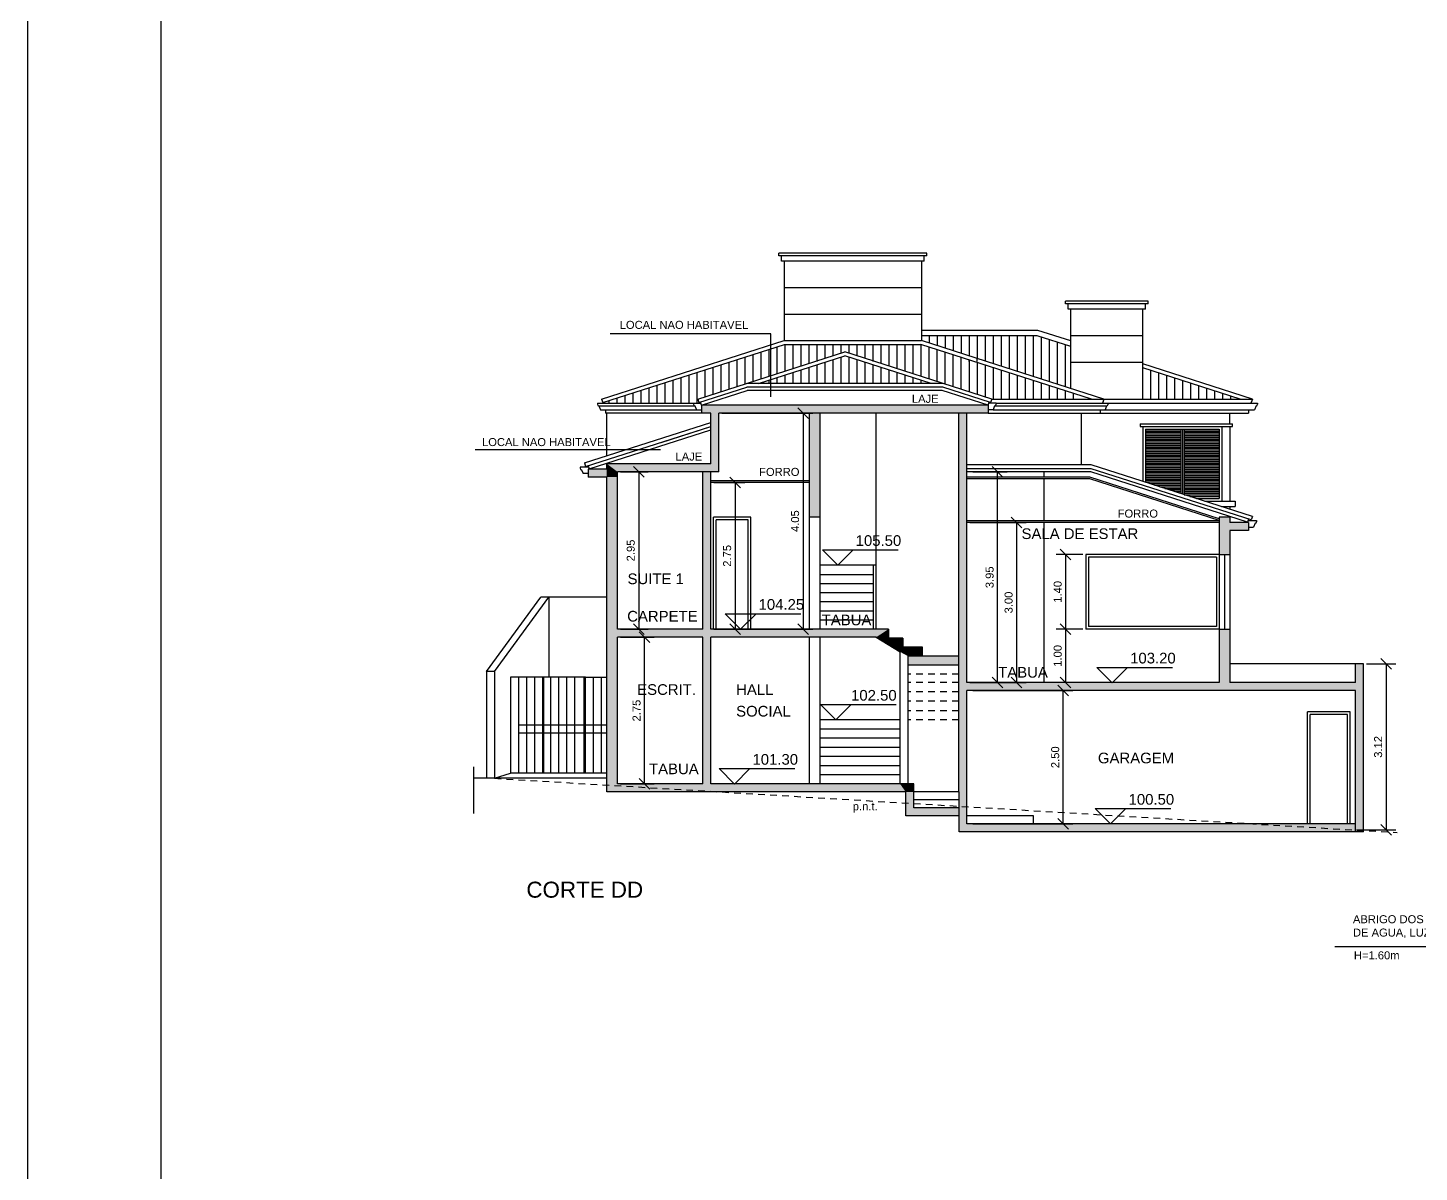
# Model space of a CAD drawing. Extents: x -23 to 90, y 6 to 84.
# Drawn here: x -23.3 to 2.78, y 41.53 to 62.98 of the extents above; entities that cross this region are included whole.
import ezdxf
from ezdxf.enums import TextEntityAlignment as Align

# ---------------------------------------------------------------- set-up
doc = ezdxf.new("R2010")
doc.units = 0
doc.header["$MEASUREMENT"] = 0
doc.linetypes.add('HIDDEN2', pattern=[0.1875, 0.125, -0.0625])
doc.layers.get('0').update_dxf_attribs({"linetype": 'CONTINUOUS'})
doc.layers.get('DEFPOINTS').update_dxf_attribs({"linetype": 'CONTINUOUS'})
for name, color, linetype in [('ALV', 6, 'CONTINUOUS'), ('COTA', 7, 'CONTINUOUS'), ('COTAPR', 2, 'CONTINUOUS'), ('PEITORIL', 2, 'CONTINUOUS'), ('PISO', 11, 'CONTINUOUS'), ('PROJ', 21, 'HIDDEN2'), ('SOLID', 253, 'CONTINUOUS'), ('TELHADO', 21, 'CONTINUOUS'), ('TEXTO', 7, 'CONTINUOUS'), ('TEXTO1', 5, 'CONTINUOUS'), ('VISTA1', 1, 'CONTINUOUS'), ('VISTA2', 2, 'CONTINUOUS'), ('VISTA3', 3, 'CONTINUOUS'), ('VISTA4', 4, 'CONTINUOUS'), ('VISTA5', 5, 'CONTINUOUS'), ('VISTA6', 6, 'CONTINUOUS')]:
    doc.layers.add(name, color=color, linetype=linetype)
doc.styles.add('ROMANS', font='romans', dxfattribs={"height": 0.2})
doc.styles.get("Standard").update_dxf_attribs({"font": 'swissl.ttf'})
doc.dimstyles.get("Standard").update_dxf_attribs({"dimtxt": 0.15, "dimasz": 0, "dimexe": 0.18, "dimexo": 0.06, "dimgap": 0.09, "dimtad": 1, "dimzin": 0, "dimdsep": 46, "dimtxsty": 'ROMANS', "dimtsz": 0.1, "dimcen": 0.09, "dimadec": 0, "dimazin": 0, "dimtfac": 1, "dimtix": 1, "dimtofl": 0, "dimtmove": 2, "dimatfit": 3, "dimfxl": 1, "dimtolj": 1, "dimtzin": 0, "dimarcsym": 0})

# ---------------------------------------------------------------- blocks, each defined once
blk = doc.blocks.new('*D108')
at = {"color": 0, "linetype": 'ByBlock'}
for p, q in [((-14.464, 15.211), (-12.591, 15.211)), ((-12.671, 15.111), (-12.871, 15.311)), ((-12.771, 12.711), (-12.771, 15.211)), ((-12.671, 12.611), (-12.871, 12.811)), ((-14.464, 12.711), (-12.591, 12.711))]:
    blk.add_line(p, q, dxfattribs=at)
at = {"layer": 'DEFPOINTS', "color": 0, "linetype": 'ByBlock'}
for p in [(-14.524, 15.211), (-12.771, 15.211), (-14.524, 12.711)]:
    blk.add_point(p, dxfattribs=at)
at = {"color": 0, "linetype": 'ByBlock'}
blk.add_text('2.50', height=0.15, rotation=90, dxfattribs=at).set_placement((-12.921, 13.961), align=Align.MIDDLE_CENTER)
blk = doc.blocks.new('*D109')
at = {"color": 0, "linetype": 'ByBlock'}
for p, q in [((-21.068, 16.211), (-20.44, 16.211)), ((-20.52, 16.111), (-20.72, 16.311)), ((-20.62, 13.461), (-20.62, 16.211)), ((-21.068, 13.461), (-20.44, 13.461)), ((-20.52, 13.361), (-20.72, 13.561))]:
    blk.add_line(p, q, dxfattribs=at)
at = {"layer": 'DEFPOINTS', "color": 0, "linetype": 'ByBlock'}
for p in [(-21.128, 16.211), (-20.62, 16.211), (-21.128, 13.461)]:
    blk.add_point(p, dxfattribs=at)
at = {"color": 0, "linetype": 'ByBlock'}
blk.add_text('2.75', height=0.15, rotation=90, dxfattribs=at).set_placement((-20.77, 14.836), align=Align.MIDDLE_CENTER)
blk = doc.blocks.new('*D110')
at = {"color": 0, "linetype": 'ByBlock'}
for p, q in [((-12.404, 17.761), (-12.905, 17.761)), ((-12.625, 17.661), (-12.825, 17.861)), ((-12.725, 17.761), (-12.725, 16.361)), ((-12.625, 16.261), (-12.825, 16.461)), ((-12.404, 16.361), (-12.905, 16.361))]:
    blk.add_line(p, q, dxfattribs=at)
at = {"layer": 'DEFPOINTS', "color": 0, "linetype": 'ByBlock'}
for p in [(-12.344, 17.761), (-12.725, 16.361), (-12.344, 16.361)]:
    blk.add_point(p, dxfattribs=at)
at = {"color": 0, "linetype": 'ByBlock'}
blk.add_text('1.40', height=0.15, rotation=90, dxfattribs=at).set_placement((-12.875, 17.061), align=Align.MIDDLE_CENTER)
blk = doc.blocks.new('*D111')
at = {"color": 0, "linetype": 'ByBlock'}
for p, q in [((-12.625, 16.261), (-12.825, 16.461)), ((-12.404, 16.361), (-12.905, 16.361)), ((-12.725, 16.361), (-12.725, 15.361)), ((-12.625, 15.261), (-12.825, 15.461)), ((-12.404, 15.361), (-12.905, 15.361))]:
    blk.add_line(p, q, dxfattribs=at)
at = {"layer": 'DEFPOINTS', "color": 0, "linetype": 'ByBlock'}
for p in [(-12.344, 16.361), (-12.725, 15.361), (-12.344, 15.361)]:
    blk.add_point(p, dxfattribs=at)
at = {"color": 0, "linetype": 'ByBlock'}
blk.add_text('1.00', height=0.15, rotation=90, dxfattribs=at).set_placement((-12.875, 15.861), align=Align.MIDDLE_CENTER)
blk = doc.blocks.new('*D112')
at = {"color": 0, "linetype": 'ByBlock'}
for p, q in [((-14.464, 19.308), (-13.821, 19.308)), ((-13.901, 19.208), (-14.101, 19.408)), ((-14.001, 15.361), (-14.001, 19.308)), ((-13.901, 15.261), (-14.101, 15.461)), ((-14.464, 15.361), (-13.821, 15.361))]:
    blk.add_line(p, q, dxfattribs=at)
at = {"layer": 'DEFPOINTS', "color": 0, "linetype": 'ByBlock'}
for p in [(-14.524, 19.308), (-14.001, 19.308), (-14.524, 15.361)]:
    blk.add_point(p, dxfattribs=at)
at = {"color": 0, "linetype": 'ByBlock'}
blk.add_text('3.95', height=0.15, rotation=90, dxfattribs=at).set_placement((-14.151, 17.334), align=Align.MIDDLE_CENTER)
blk = doc.blocks.new('*D152')
at = {"color": 0, "linetype": 'ByBlock'}
for p, q in [((-4.666, 53.609), (-4.866, 53.809)), ((-5.64, 53.709), (-4.586, 53.709)), ((-4.766, 53.709), (-4.766, 50.709)), ((-5.64, 50.709), (-4.586, 50.709)), ((-4.666, 50.609), (-4.866, 50.809))]:
    blk.add_line(p, q, dxfattribs=at)
at = {"layer": 'DEFPOINTS', "color": 0, "linetype": 'ByBlock'}
for p in [(-5.7, 53.709), (-5.7, 50.709), (-4.766, 50.709)]:
    blk.add_point(p, dxfattribs=at)
at = {"color": 0, "linetype": 'ByBlock'}
blk.add_text('3.00', height=0.15, rotation=90, dxfattribs=at).set_placement((-4.916, 52.209), align=Align.MIDDLE_CENTER)
blk = doc.blocks.new('*D153')
at = {"color": 0, "linetype": 'ByBlock'}
for p, q in [((-9.943, 54.36), (-10.143, 54.56)), ((-10.44, 54.46), (-9.863, 54.46)), ((-10.043, 54.46), (-10.043, 51.709)), ((-10.44, 51.709), (-9.863, 51.709)), ((-9.943, 51.609), (-10.143, 51.809))]:
    blk.add_line(p, q, dxfattribs=at)
at = {"layer": 'DEFPOINTS', "color": 0, "linetype": 'ByBlock'}
for p in [(-10.5, 54.46), (-10.5, 51.709), (-10.043, 51.709)]:
    blk.add_point(p, dxfattribs=at)
at = {"color": 0, "linetype": 'ByBlock'}
blk.add_text('2.75', height=0.15, rotation=90, dxfattribs=at).set_placement((-10.193, 53.084), align=Align.MIDDLE_CENTER)
blk = doc.blocks.new('*D154')
at = {"color": 0, "linetype": 'ByBlock'}
for p, q in [((-12.19, 54.66), (-11.67, 54.66)), ((-11.75, 54.56), (-11.95, 54.76)), ((-11.85, 54.66), (-11.85, 51.709)), ((-12.19, 51.709), (-11.67, 51.709)), ((-11.75, 51.609), (-11.95, 51.809))]:
    blk.add_line(p, q, dxfattribs=at)
at = {"layer": 'DEFPOINTS', "color": 0, "linetype": 'ByBlock'}
for p in [(-12.25, 54.66), (-12.25, 51.709), (-11.85, 51.709)]:
    blk.add_point(p, dxfattribs=at)
at = {"color": 0, "linetype": 'ByBlock'}
blk.add_text('2.95', height=0.15, rotation=90, dxfattribs=at).set_placement((-12, 53.184), align=Align.MIDDLE_CENTER)
blk = doc.blocks.new('*D155')
at = {"color": 0, "linetype": 'ByBlock'}
for p, q in [((2.262, 50.959), (2.062, 51.159)), ((1.795, 51.059), (2.342, 51.059)), ((2.162, 51.059), (2.162, 47.947)), ((2.262, 47.847), (2.062, 48.047)), ((1.608, 47.947), (2.342, 47.947))]:
    blk.add_line(p, q, dxfattribs=at)
at = {"layer": 'DEFPOINTS', "color": 0, "linetype": 'ByBlock'}
for p in [(1.735, 51.059), (1.548, 47.947), (2.162, 47.947)]:
    blk.add_point(p, dxfattribs=at)
at = {"color": 0, "linetype": 'ByBlock'}
blk.add_text('3.12', height=0.15, rotation=90, dxfattribs=at).set_placement((2.012, 49.503), align=Align.MIDDLE_CENTER)
blk = doc.blocks.new('*D156')
at = {"color": 0, "linetype": 'ByBlock'}
for p, q in [((-8.669, 55.659), (-8.869, 55.859)), ((-10.29, 55.759), (-8.589, 55.759)), ((-8.769, 55.759), (-8.769, 51.709)), ((-10.29, 51.709), (-8.589, 51.709)), ((-8.669, 51.609), (-8.869, 51.809))]:
    blk.add_line(p, q, dxfattribs=at)
at = {"layer": 'DEFPOINTS', "color": 0, "linetype": 'ByBlock'}
for p in [(-10.35, 55.759), (-10.35, 51.709), (-8.769, 51.709)]:
    blk.add_point(p, dxfattribs=at)
at = {"color": 0, "linetype": 'ByBlock'}
blk.add_text('4.05', height=0.15, rotation=90, dxfattribs=at).set_placement((-8.919, 53.734), align=Align.MIDDLE_CENTER)

msp = doc.modelspace()

# ---------------------------------------------------------------- linework, layer by layer
for p, q in [((-23.303, 5.558), (-23.303, 84.427)), ((-10.676, 55.909), (-9.817, 56.184)), ((-6.159, 56.184), (-9.817, 56.184)), ((-5.3, 55.909), (-6.159, 56.184)), ((-12.781, 54.716), (-10.5, 55.446)), ((-2.45, 55.559), (-0.715, 55.559)), ((-2.45, 55.559), (-2.45, 55.509)), ((-2.45, 55.509), (-2.4, 55.509)), ((-2.4, 55.509), (-0.715, 55.509)), ((-2.4, 55.509), (-2.4, 54.48)), ((-2.35, 55.459), (-0.965, 55.459)), ((-2.35, 55.459), (-2.35, 54.464)), ((-0.965, 55.459), (-0.965, 54.159)), ((-0.915, 55.509), (-0.915, 54.109)), ((-0.765, 55.509), (-0.765, 54.109)), ((-0.715, 55.509), (-0.715, 55.559)), ((-12.8, 54.773), (-12.781, 54.716)), ((-3.375, 54.656), (-5.7, 54.656)), ((-0.434, 53.715), (-3.375, 54.656)), ((-1.395, 54.159), (-0.965, 54.159)), ((-1.239, 54.109), (-0.665, 54.109)), ((-0.926, 54.009), (-0.665, 54.009)), ((-0.665, 54.109), (-0.665, 54.009)), ((-0.415, 53.772), (-0.434, 53.715)), ((-0.415, 53.744), (-0.265, 53.744)), ((-12.45, 48.914), (-14.95, 48.914)), ((-12.45, 49.009), (-14.251, 49.009))]:
    msp.add_line(p, q)
at = {"color": 6}
msp.add_line((-20.803, 6.558), (-20.803, 83.427), dxfattribs=at)
at = {"layer": 'ALV'}
for p, q in [((-10.676, 55.909), (-10.676, 55.759)), ((-5.3, 55.909), (-10.676, 55.909)), ((-5.3, 55.909), (-5.3, 55.759)), ((-10.5, 55.759), (-10.676, 55.759)), ((-10.5, 54.81), (-10.5, 55.759)), ((-5.3, 55.759), (-10.35, 55.759)), ((-10.35, 54.66), (-10.35, 55.759)), ((-8.65, 53.809), (-8.65, 55.759)), ((-8.45, 53.809), (-8.45, 55.759)), ((-10.5, 54.81), (-12.45, 54.81)), ((-12.45, 54.71), (-12.45, 54.81)), ((-12.8, 54.71), (-12.8, 54.56)), ((-12.45, 54.71), (-12.8, 54.71)), ((-12.45, 54.56), (-12.8, 54.56)), ((-12.45, 51.759), (-12.45, 54.56)), ((-12.25, 51.709), (-12.25, 54.66)), ((-10.35, 54.66), (-12.25, 54.66)), ((-10.65, 51.709), (-10.65, 54.66)), ((-10.5, 51.709), (-10.5, 54.66)), ((-0.965, 53.809), (-0.965, 53.109)), ((-0.765, 53.809), (-0.965, 53.809)), ((-0.765, 53.809), (-0.765, 53.709)), ((-0.415, 53.709), (-0.765, 53.709)), ((-0.415, 53.559), (-0.765, 53.559)), ((-0.765, 53.559), (-0.765, 53.109)), ((-0.415, 53.709), (-0.415, 53.559)), ((-0.965, 53.109), (-0.765, 53.109)), ((-12.45, 48.659), (-12.45, 51.759)), ((-12.25, 51.709), (-12.25, 51.759)), ((-10.65, 51.709), (-12.25, 51.709)), ((-8.45, 51.709), (-10.5, 51.709)), ((-7.17, 51.709), (-8.45, 51.709)), ((-7.17, 51.709), (-7.17, 51.539)), ((-0.965, 51.709), (-0.765, 51.709)), ((-0.965, 51.709), (-0.965, 50.709)), ((-0.765, 51.709), (-0.765, 50.709)), ((-12.25, 48.809), (-12.25, 51.559)), ((-10.65, 51.559), (-12.25, 51.559)), ((-10.65, 48.809), (-10.65, 51.559)), ((-10.5, 48.809), (-10.5, 51.559)), ((-8.45, 51.559), (-10.5, 51.559)), ((-7.397, 51.559), (-8.45, 51.559)), ((-7.397, 51.559), (-6.949, 51.283)), ((-7.17, 51.539), (-7.219, 51.449)), ((-6.9, 51.539), (-7.17, 51.539)), ((-6.9, 51.539), (-6.9, 51.373)), ((-6.9, 51.373), (-6.949, 51.283)), ((1.735, 51.059), (1.585, 51.059)), ((1.585, 50.709), (1.585, 51.059)), ((1.735, 47.909), (1.735, 51.059)), ((-5.85, 48.659), (-5.85, 50.709)), ((-0.965, 50.709), (-5.7, 50.709)), ((-5.3, 50.709), (-5.595, 50.709)), ((1.585, 50.709), (-0.765, 50.709)), ((-0.365, 50.709), (-0.765, 50.709)), ((1.585, 50.559), (-5.7, 50.559)), ((-5.7, 48.059), (-5.7, 50.559)), ((1.585, 48.059), (1.585, 50.559)), ((1.585, 47.909), (1.585, 50.559)), ((-10.65, 48.809), (-12.25, 48.809)), ((-8.45, 48.809), (-10.5, 48.809)), ((-6.695, 48.809), (-8.45, 48.809)), ((-6.845, 48.659), (-12.45, 48.659)), ((-5.845, 48.209), (-5.845, 48.659)), ((-5.845, 47.909), (-5.845, 48.359)), ((1.585, 48.059), (-5.7, 48.059)), ((1.735, 47.909), (-5.845, 47.909))]:
    msp.add_line(p, q, dxfattribs=at)
at = {"layer": 'COTA'}
for p, q in [((-9.371, 57.247), (-12.388, 57.247)), ((-9.371, 56.067), (-9.371, 57.247)), ((-11.443, 55.068), (-14.915, 55.068))]:
    msp.add_line(p, q, dxfattribs=at)
at = {"layer": 'COTAPR'}
for p, q in [((-1.687, 55.459), (-1.687, 54.252)), ((-1.657, 55.459), (-1.657, 54.243)), ((-1.627, 55.459), (-1.627, 54.233)), ((-8.407, 53.197), (-6.989, 53.197)), ((-8.119, 52.909), (-8.407, 53.197)), ((-8.119, 52.909), (-7.831, 53.197)), ((-10.227, 52), (-8.809, 52)), ((-9.939, 51.712), (-10.227, 52)), ((-9.939, 51.712), (-9.651, 52)), ((-3.262, 50.993), (-1.844, 50.993)), ((-2.974, 50.706), (-3.262, 50.993)), ((-2.974, 50.706), (-2.686, 50.993)), ((-8.442, 50.297), (-7.024, 50.297)), ((-8.154, 50.009), (-8.442, 50.297)), ((-8.154, 50.009), (-7.866, 50.297)), ((-14.95, 49.132), (-14.95, 48.257)), ((-10.341, 49.095), (-8.923, 49.095)), ((-10.053, 48.807), (-10.341, 49.095)), ((-10.053, 48.807), (-9.765, 49.095)), ((-14.551, 48.914), (-14.251, 49.009)), ((-14.551, 48.914), (-14.251, 49.009)), ((-3.291, 48.347), (-1.873, 48.347)), ((-3.003, 48.059), (-3.291, 48.347)), ((-3.003, 48.059), (-2.715, 48.347))]:
    msp.add_line(p, q, dxfattribs=at)
at = {"layer": 'PEITORIL'}
for p, q in [((-9.126, 57.117), (-6.55, 57.117)), ((-9.115, 57.047), (-6.56, 57.047)), ((-3.55, 54.789), (-3.55, 55.759))]:
    msp.add_line(p, q, dxfattribs=at)
at = {"layer": 'PISO'}
for p, q in [((-6.55, 58.109), (-9.126, 58.109)), ((-6.55, 57.609), (-9.126, 57.609)), ((-4.365, 57.309), (-6.55, 57.309)), ((-4.381, 57.209), (-6.55, 57.209)), ((-3.75, 57.007), (-4.381, 57.209)), ((-3.75, 57.112), (-4.365, 57.309))]:
    msp.add_line(p, q, dxfattribs=at)
at = {"layer": 'PROJ'}
for p, q in [((-5.85, 50.867), (-6.8, 50.867)), ((-5.85, 50.709), (-6.8, 50.709)), ((-5.85, 50.533), (-6.8, 50.533)), ((-5.85, 50.357), (-6.8, 50.357)), ((-5.85, 50.179), (-6.8, 50.179)), ((-5.85, 50.009), (-6.8, 50.009)), ((-14.551, 48.914), (2.372, 47.898))]:
    msp.add_line(p, q, dxfattribs=at)
at = {"layer": 'SOLID'}
for points in [[(-5.3, 55.909), (-10.676, 55.909), (-5.3, 55.759), (-10.676, 55.759)], [(-10.35, 55.759), (-10.35, 54.66), (-10.5, 55.759), (-10.5, 54.81)], [(-8.45, 55.759), (-8.45, 53.809), (-8.65, 55.759), (-8.65, 53.809)], [(-5.7, 55.759), (-5.7, 48.059), (-5.85, 55.759), (-5.845, 47.909)], [(-12.45, 54.81), (-12.45, 54.56), (-12.25, 54.66), (-12.25, 54.56)], [(-10.5, 54.81), (-12.45, 54.81), (-10.35, 54.66), (-12.25, 54.66)], [(-12.45, 54.71), (-12.8, 54.71), (-12.45, 54.56), (-12.8, 54.56)], [(-12.45, 54.56), (-12.45, 48.659), (-12.25, 54.56), (-12.25, 48.809)], [(-10.5, 54.66), (-10.5, 51.709), (-10.65, 54.66), (-10.65, 51.709)], [(-0.965, 53.109), (-0.965, 53.809), (-0.765, 53.109), (-0.765, 53.809)], [(-0.765, 53.709), (-0.415, 53.709), (-0.765, 53.559), (-0.415, 53.559)], [(-7.17, 51.709), (-12.25, 51.709), (-7.397, 51.559), (-12.25, 51.559)], [(-7.17, 51.709), (-7.17, 51.539), (-7.397, 51.559), (-7.219, 51.449)], [(-0.965, 51.709), (-0.765, 51.709), (-0.965, 50.709), (-0.765, 50.709)], [(-10.65, 51.559), (-10.65, 48.809), (-10.5, 51.559), (-10.5, 48.809)], [(-7.17, 51.539), (-6.9, 51.373), (-7.219, 51.449), (-6.949, 51.283)], [(-6.9, 51.539), (-6.9, 51.373), (-7.17, 51.539)], [(-6.8, 51.373), (-6.8, 51.203), (-6.9, 51.373), (-6.949, 51.283)], [(-6.53, 51.373), (-6.53, 51.203), (-6.8, 51.373), (-6.8, 51.203)], [(-5.85, 51.203), (-5.85, 51.037), (-6.8, 51.203), (-6.8, 51.037)], [(1.585, 51.059), (1.735, 51.059), (1.585, 48.059), (1.735, 47.909)], [(1.585, 50.709), (-5.7, 50.709), (1.585, 50.559), (-5.7, 50.559)], [(-6.95, 48.809), (-12.25, 48.809), (-6.845, 48.659), (-12.45, 48.659)], [(-6.95, 48.809), (-6.695, 48.809), (-6.845, 48.659), (-6.695, 48.659)], [(-6.845, 48.659), (-6.845, 48.209), (-6.695, 48.659), (-6.695, 48.359)], [(-5.845, 48.209), (-6.845, 48.209), (-5.845, 48.359), (-6.695, 48.359)], [(1.585, 48.059), (-5.7, 48.059), (1.735, 47.909), (-5.845, 47.909)]]:
    msp.add_solid(points, dxfattribs=at)
at = {"layer": 'TELHADO'}
for p, q in [((-6.4, 57.069), (-6.4, 57.209)), ((-6.25, 57.021), (-6.25, 57.209)), ((-6.1, 56.973), (-6.1, 57.209)), ((-5.95, 56.925), (-5.95, 57.209)), ((-5.8, 56.877), (-5.8, 57.209)), ((-5.65, 56.829), (-5.65, 57.209)), ((-5.5, 56.781), (-5.5, 57.209)), ((-5.35, 56.733), (-5.35, 57.209)), ((-5.2, 56.685), (-5.2, 57.209)), ((-5.05, 56.637), (-5.05, 57.209)), ((-4.9, 56.589), (-4.9, 57.209)), ((-4.75, 56.541), (-4.75, 57.209)), ((-4.6, 56.493), (-4.6, 57.209)), ((-4.45, 56.445), (-4.45, 57.209)), ((-4.3, 56.397), (-4.3, 57.183)), ((-4.15, 56.349), (-4.15, 57.135)), ((-9.554, 56.404), (-9.554, 56.907)), ((-9.404, 56.452), (-9.404, 56.955)), ((-9.254, 56.5), (-9.254, 57.003)), ((-9.104, 56.548), (-9.104, 57.047)), ((-8.954, 56.596), (-8.954, 57.047)), ((-8.804, 56.644), (-8.804, 57.047)), ((-8.654, 56.692), (-8.654, 57.047)), ((-8.504, 56.727), (-8.504, 57.047)), ((-8.354, 56.788), (-8.354, 57.047)), ((-8.204, 56.836), (-8.204, 57.047)), ((-8.054, 56.884), (-8.054, 57.047)), ((-7.904, 56.879), (-7.904, 57.047)), ((-7.754, 56.831), (-7.754, 57.047)), ((-7.604, 56.783), (-7.604, 57.047)), ((-7.454, 56.727), (-7.454, 57.047)), ((-7.304, 56.687), (-7.304, 57.047)), ((-7.154, 56.639), (-7.154, 57.047)), ((-7.004, 56.591), (-7.004, 57.047)), ((-6.854, 56.543), (-6.854, 57.047)), ((-6.704, 56.495), (-6.704, 57.047)), ((-6.554, 56.447), (-6.554, 57.047)), ((-6.404, 56.399), (-6.404, 56.997)), ((-6.254, 56.351), (-6.254, 56.949)), ((-6.104, 56.303), (-6.104, 56.901)), ((-4, 56.301), (-4, 57.087)), ((-3.85, 56.253), (-3.85, 57.039)), ((-10.454, 56.116), (-10.454, 56.619)), ((-10.304, 56.164), (-10.304, 56.667)), ((-10.154, 56.212), (-10.154, 56.715)), ((-10.004, 56.26), (-10.004, 56.763)), ((-9.854, 56.308), (-9.854, 56.811)), ((-9.704, 56.356), (-9.704, 56.859)), ((-8.654, 56.314), (-8.654, 56.619)), ((-8.504, 56.314), (-8.504, 56.667)), ((-8.354, 56.314), (-8.354, 56.715)), ((-8.204, 56.314), (-8.204, 56.763)), ((-8.054, 56.314), (-8.054, 56.81)), ((-7.904, 56.314), (-7.904, 56.81)), ((-7.754, 56.314), (-7.754, 56.757)), ((-7.604, 56.314), (-7.604, 56.709)), ((-7.454, 56.314), (-7.454, 56.661)), ((-7.304, 56.314), (-7.304, 56.613)), ((-5.954, 56.255), (-5.954, 56.853)), ((-5.804, 56.207), (-5.804, 56.805)), ((-5.654, 56.727), (-5.654, 56.757)), ((-5.65, 56.157), (-5.65, 56.756)), ((-5.504, 56.727), (-5.504, 56.783)), ((-5.5, 56.109), (-5.5, 56.708)), ((-5.35, 56.061), (-5.35, 56.66)), ((-5.2, 56.023), (-5.2, 56.612)), ((-11.204, 55.944), (-11.204, 56.379)), ((-11.054, 55.944), (-11.054, 56.427)), ((-10.904, 55.944), (-10.904, 56.475)), ((-10.754, 55.944), (-10.754, 56.523)), ((-10.604, 56.068), (-10.604, 56.571)), ((-9.404, 56.314), (-9.404, 56.379)), ((-9.254, 56.314), (-9.254, 56.427)), ((-9.104, 56.314), (-9.104, 56.475)), ((-8.954, 56.314), (-8.954, 56.523)), ((-8.804, 56.314), (-8.804, 56.571)), ((-7.154, 56.314), (-7.154, 56.565)), ((-7.004, 56.314), (-7.004, 56.517)), ((-6.854, 56.314), (-6.854, 56.469)), ((-6.704, 56.314), (-6.704, 56.421)), ((-6.554, 56.314), (-6.554, 56.373)), ((-5.05, 56.023), (-5.05, 56.564)), ((-4.9, 56.023), (-4.9, 56.516)), ((-4.75, 56.023), (-4.75, 56.468)), ((-4.6, 56.023), (-4.6, 56.42)), ((-4.45, 56.023), (-4.45, 56.372)), ((-2.25, 56.023), (-2.25, 56.559)), ((-2.1, 56.023), (-2.1, 56.511)), ((-1.95, 56.023), (-1.95, 56.463)), ((-1.8, 56.023), (-1.8, 56.415)), ((-1.65, 56.023), (-1.65, 56.367)), ((-12.104, 55.944), (-12.104, 56.091)), ((-11.954, 55.944), (-11.954, 56.139)), ((-11.804, 55.944), (-11.804, 56.187)), ((-11.654, 55.944), (-11.654, 56.235)), ((-11.504, 55.944), (-11.504, 56.283)), ((-11.354, 55.944), (-11.354, 56.331)), ((-9.554, 56.314), (-9.554, 56.331)), ((-4.3, 56.023), (-4.3, 56.324)), ((-4.15, 56.023), (-4.15, 56.276)), ((-4, 56.023), (-4, 56.228)), ((-3.85, 56.023), (-3.85, 56.18)), ((-3.7, 56.023), (-3.7, 56.132)), ((-1.5, 56.023), (-1.5, 56.319)), ((-1.35, 56.023), (-1.35, 56.271)), ((-1.2, 56.023), (-1.2, 56.223)), ((-1.05, 56.023), (-1.05, 56.175)), ((-0.9, 56.023), (-0.9, 56.127)), ((-12.404, 55.944), (-12.404, 55.995)), ((-12.254, 55.944), (-12.254, 56.043)), ((-0.75, 56.023), (-0.75, 56.079))]:
    msp.add_line(p, q, dxfattribs=at)
at = {"layer": 'TEXTO'}
msp.add_line((5.157, 45.757), (1.199, 45.757), dxfattribs=at)
at = {"layer": 'VISTA1'}
for p, q in [((-2.4, 57.209), (-3.75, 57.209)), ((-2.4, 56.709), (-3.75, 56.709)), ((-0.346, 56.023), (-2.4, 56.68)), ((-0.576, 56.023), (-2.4, 56.607)), ((-2.35, 55.429), (-1.687, 55.429)), ((-2.35, 55.399), (-1.687, 55.399)), ((-2.35, 55.369), (-1.687, 55.369)), ((-2.35, 55.339), (-1.687, 55.339)), ((-2.35, 55.309), (-1.687, 55.309)), ((-1.627, 55.429), (-0.965, 55.429)), ((-1.627, 55.399), (-0.965, 55.399)), ((-1.627, 55.369), (-0.965, 55.369)), ((-1.627, 55.339), (-0.965, 55.339)), ((-1.627, 55.309), (-0.965, 55.309)), ((-2.35, 55.279), (-1.687, 55.279)), ((-2.35, 55.249), (-1.687, 55.249)), ((-2.35, 55.219), (-1.687, 55.219)), ((-2.35, 55.189), (-1.687, 55.189)), ((-2.35, 55.159), (-1.687, 55.159)), ((-2.35, 55.129), (-1.687, 55.129)), ((-2.35, 55.099), (-1.687, 55.099)), ((-2.35, 55.069), (-1.687, 55.069)), ((-1.627, 55.279), (-0.965, 55.279)), ((-1.627, 55.249), (-0.965, 55.249)), ((-1.627, 55.219), (-0.965, 55.219)), ((-1.627, 55.189), (-0.965, 55.189)), ((-1.627, 55.159), (-0.965, 55.159)), ((-1.627, 55.129), (-0.965, 55.129)), ((-1.627, 55.099), (-0.965, 55.099)), ((-1.627, 55.069), (-0.965, 55.069)), ((-2.35, 55.039), (-1.687, 55.039)), ((-2.35, 55.009), (-1.687, 55.009)), ((-2.35, 54.979), (-1.687, 54.979)), ((-2.35, 54.949), (-1.687, 54.949)), ((-2.35, 54.919), (-1.687, 54.919)), ((-2.35, 54.889), (-1.687, 54.889)), ((-2.35, 54.859), (-1.687, 54.859)), ((-2.35, 54.829), (-1.687, 54.829)), ((-2.35, 54.799), (-1.687, 54.799)), ((-1.627, 55.039), (-0.965, 55.039)), ((-1.627, 55.009), (-0.965, 55.009)), ((-1.627, 54.979), (-0.965, 54.979)), ((-1.627, 54.949), (-0.965, 54.949)), ((-1.627, 54.919), (-0.965, 54.919)), ((-1.627, 54.889), (-0.965, 54.889)), ((-1.627, 54.859), (-0.965, 54.859)), ((-1.627, 54.829), (-0.965, 54.829)), ((-1.627, 54.799), (-0.965, 54.799)), ((-2.35, 54.769), (-1.687, 54.769)), ((-2.35, 54.739), (-1.687, 54.739)), ((-2.35, 54.709), (-1.687, 54.709)), ((-2.35, 54.679), (-1.687, 54.679)), ((-2.35, 54.649), (-1.687, 54.649)), ((-2.35, 54.619), (-1.687, 54.619)), ((-2.35, 54.589), (-1.687, 54.589)), ((-2.35, 54.559), (-1.687, 54.559)), ((-2.35, 54.529), (-1.687, 54.529)), ((-1.627, 54.769), (-0.965, 54.769)), ((-1.627, 54.739), (-0.965, 54.739)), ((-1.627, 54.709), (-0.965, 54.709)), ((-1.627, 54.679), (-0.965, 54.679)), ((-1.627, 54.649), (-0.965, 54.649)), ((-1.627, 54.619), (-0.965, 54.619)), ((-1.627, 54.589), (-0.965, 54.589)), ((-1.627, 54.559), (-0.965, 54.559)), ((-1.627, 54.529), (-0.965, 54.529)), ((-2.35, 54.499), (-1.687, 54.499)), ((-2.35, 54.469), (-1.687, 54.469)), ((-2.27, 54.439), (-1.687, 54.439)), ((-2.176, 54.409), (-1.687, 54.409)), ((-2.082, 54.379), (-1.687, 54.379)), ((-1.989, 54.349), (-1.687, 54.349)), ((-1.895, 54.319), (-1.687, 54.319)), ((-1.801, 54.289), (-1.687, 54.289)), ((-1.627, 54.499), (-0.965, 54.499)), ((-1.627, 54.469), (-0.965, 54.469)), ((-1.627, 54.439), (-0.965, 54.439)), ((-1.627, 54.409), (-0.965, 54.409)), ((-1.627, 54.379), (-0.965, 54.379)), ((-1.627, 54.349), (-0.965, 54.349)), ((-1.627, 54.319), (-0.965, 54.319)), ((-1.627, 54.289), (-0.965, 54.289)), ((-1.627, 54.259), (-0.965, 54.259)), ((-1.627, 54.229), (-0.965, 54.229)), ((-1.52, 54.199), (-0.965, 54.199)), ((-14.701, 50.914), (-13.686, 52.309)), ((-14.551, 50.914), (-13.536, 52.309)), ((-12.45, 52.309), (-13.686, 52.309)), ((-13.536, 52.309), (-13.536, 50.809)), ((-13.95, 49.009), (-13.95, 50.809)), ((-13.8, 49.009), (-13.8, 50.809)), ((-13.5, 49.009), (-13.5, 50.809)), ((-13.35, 49.009), (-13.35, 50.809)), ((-13.2, 49.009), (-13.2, 50.809)), ((-13.05, 49.009), (-13.05, 50.809)), ((-12.7, 49.009), (-12.7, 50.809)), ((-12.55, 49.009), (-12.55, 50.809)), ((-12.45, 49.909), (-14.101, 49.909)), ((-12.45, 49.759), (-14.101, 49.759))]:
    msp.add_line(p, q, dxfattribs=at)
at = {"layer": 'VISTA2'}
for p, q in [((-6.45, 58.759), (-9.226, 58.759)), ((-9.226, 58.709), (-9.226, 58.759)), ((-6.45, 58.709), (-9.226, 58.709)), ((-9.176, 58.609), (-9.176, 58.709)), ((-6.5, 58.609), (-6.5, 58.709)), ((-6.45, 58.709), (-6.45, 58.759)), ((-6.5, 58.609), (-9.176, 58.609)), ((-9.126, 58.609), (-9.126, 57.117)), ((-6.55, 58.609), (-6.55, 57.117)), ((-2.3, 57.859), (-3.85, 57.859)), ((-3.85, 57.809), (-3.85, 57.859)), ((-2.3, 57.809), (-3.85, 57.809)), ((-3.8, 57.709), (-3.8, 57.809)), ((-2.35, 57.709), (-3.8, 57.709)), ((-3.75, 56.221), (-3.75, 57.709)), ((-2.4, 56.023), (-2.4, 57.709)), ((-2.35, 57.709), (-2.35, 57.809)), ((-2.3, 57.809), (-2.3, 57.859)), ((-12.545, 56.023), (-9.126, 57.117)), ((-12.524, 55.956), (-9.115, 57.047)), ((-3.36, 56.023), (-6.56, 57.047)), ((-5.331, 56.727), (-6.55, 57.117)), ((-3.131, 56.023), (-5.331, 56.727)), ((-12.626, 55.944), (-10.826, 55.944)), ((-12.626, 55.944), (-12.626, 55.924)), ((-12.596, 55.894), (-10.796, 55.894)), ((-12.596, 55.894), (-12.567, 55.823)), ((-12.567, 55.823), (-10.767, 55.823)), ((-12.545, 56.023), (-12.524, 55.956)), ((-12.476, 55.823), (-12.476, 55.759)), ((-3.131, 56.023), (-0.346, 56.023)), ((-3.108, 55.823), (-0.415, 55.823)), ((-3.05, 55.944), (-0.397, 55.944)), ((-0.415, 55.823), (-0.415, 55.759)), ((-0.415, 55.823), (-0.305, 55.823)), ((-0.397, 55.944), (-0.247, 55.944)), ((-0.397, 55.823), (-0.305, 55.823)), ((-0.346, 56.023), (-0.372, 55.944)), ((-0.346, 56.023), (-0.368, 55.956)), ((-0.277, 55.894), (-0.305, 55.823)), ((-0.247, 55.944), (-0.247, 55.924)), ((-10.676, 55.759), (-12.476, 55.759)), ((-12.45, 54.959), (-12.45, 55.759)), ((-7.4, 51.709), (-7.4, 55.759)), ((-3.2, 55.759), (-0.415, 55.759)), ((-0.765, 55.559), (-0.765, 55.759)), ((-3.39, 54.556), (-5.7, 54.556)), ((-3.395, 54.526), (-5.7, 54.526)), ((-4.25, 54.556), (-4.25, 54.656)), ((-4.25, 53.739), (-4.25, 54.526)), ((-0.965, 53.748), (-3.395, 54.526)), ((-0.965, 53.78), (-3.39, 54.556)), ((-8.65, 54.49), (-10.5, 54.49)), ((-8.65, 54.46), (-10.5, 54.46)), ((-9.75, 53.809), (-10.45, 53.809)), ((-10.45, 51.709), (-10.45, 53.809)), ((-10.4, 51.709), (-10.4, 53.759)), ((-9.8, 53.759), (-10.4, 53.759)), ((-9.8, 51.709), (-9.8, 53.759)), ((-9.75, 51.709), (-9.75, 53.809)), ((-8.65, 51.709), (-8.65, 53.809)), ((-8.45, 53.809), (-8.65, 53.809)), ((-8.45, 51.709), (-8.45, 53.809)), ((-0.965, 53.739), (-5.7, 53.739)), ((-0.965, 53.709), (-5.7, 53.709)), ((-4.25, 50.709), (-4.25, 53.709)), ((-3.465, 53.109), (-3.465, 51.709)), ((-0.965, 53.109), (-3.465, 53.109)), ((-3.415, 53.059), (-3.415, 51.759)), ((-1.015, 53.059), (-3.415, 53.059)), ((-1.015, 53.059), (-1.015, 51.759)), ((-0.965, 53.109), (-0.965, 51.709)), ((-0.765, 53.109), (-0.765, 51.709)), ((-7.4, 52.909), (-8.45, 52.909)), ((-7.45, 52.729), (-8.45, 52.729)), ((-7.45, 51.709), (-7.45, 52.909)), ((-7.45, 52.559), (-8.45, 52.559)), ((-7.45, 52.389), (-8.45, 52.389)), ((-7.45, 52.219), (-8.45, 52.219)), ((-7.45, 52.049), (-8.45, 52.049)), ((-7.45, 51.879), (-8.45, 51.879)), ((-0.965, 51.709), (-3.465, 51.709)), ((-1.015, 51.759), (-3.415, 51.759)), ((-8.65, 48.809), (-8.65, 51.559)), ((-8.45, 48.809), (-8.45, 51.559)), ((-6.95, 48.809), (-6.95, 51.284)), ((-6.53, 51.373), (-6.9, 51.373)), ((-6.8, 48.809), (-6.8, 51.203)), ((-5.85, 51.203), (-6.8, 51.203)), ((-6.53, 51.203), (-6.53, 51.373)), ((-5.85, 51.037), (-6.8, 51.037)), ((1.585, 51.059), (-0.765, 51.059)), ((-14.251, 50.809), (-14.251, 49.009)), ((-13.65, 50.809), (-14.251, 50.809)), ((-14.101, 50.809), (-14.101, 49.009)), ((-12.85, 50.809), (-13.65, 50.809)), ((-13.65, 49.009), (-13.65, 50.809)), ((-13.63, 49.009), (-13.63, 50.809)), ((-12.87, 49.009), (-12.87, 50.809)), ((-12.85, 49.009), (-12.85, 50.809)), ((-12.85, 50.809), (-12.45, 50.809)), ((0.685, 48.059), (0.685, 50.159)), ((1.485, 50.159), (0.685, 50.159)), ((1.435, 50.109), (0.735, 50.109)), ((0.735, 48.059), (0.735, 50.109)), ((1.435, 48.059), (1.435, 50.109)), ((1.485, 48.059), (1.485, 50.159)), ((-6.95, 50.009), (-8.45, 50.009)), ((-6.95, 49.837), (-8.45, 49.837)), ((-6.95, 49.666), (-8.45, 49.666)), ((-6.95, 49.494), (-8.45, 49.494)), ((-6.95, 49.323), (-8.45, 49.323)), ((-6.95, 49.151), (-8.45, 49.151)), ((-6.95, 48.98), (-8.45, 48.98)), ((-6.695, 48.359), (-6.695, 48.809)), ((-6.845, 48.209), (-6.845, 48.659)), ((-5.845, 48.659), (-6.695, 48.659)), ((-5.845, 48.509), (-6.695, 48.509)), ((-5.845, 48.359), (-6.695, 48.359)), ((-5.845, 48.209), (-6.845, 48.209)), ((-4.45, 48.209), (-5.7, 48.209)), ((-4.45, 48.059), (-4.45, 48.209))]:
    msp.add_line(p, q, dxfattribs=at)
for centre, start, end in [((-12.596, 55.924), 180, 270), ((-0.277, 55.924), 270, 0)]:
    msp.add_arc(centre, 0.03, start, end, dxfattribs=at)
at = {"layer": 'VISTA3'}
for p, q in [((-10.745, 56.023), (-7.988, 56.905)), ((-5.231, 56.023), (-7.988, 56.905)), ((-9.607, 56.314), (-7.988, 56.832)), ((-6.368, 56.314), (-7.988, 56.832)), ((-10.724, 55.956), (-9.826, 56.244)), ((-6.15, 56.314), (-9.826, 56.314)), ((-6.15, 56.244), (-9.826, 56.244)), ((-5.252, 55.956), (-6.15, 56.244)), ((-10.745, 56.023), (-10.724, 55.956)), ((-10.676, 55.909), (-10.694, 55.966)), ((-5.3, 55.909), (-5.281, 55.966)), ((-5.231, 56.023), (-5.252, 55.956)), ((-5.231, 56.023), (-3.131, 56.023)), ((-5.208, 55.823), (-3.2, 55.823)), ((-5.18, 55.894), (-3.08, 55.894)), ((-5.15, 55.944), (-3.2, 55.944)), ((-3.2, 55.944), (-3.05, 55.944)), ((-3.2, 55.823), (-3.108, 55.823)), ((-3.2, 55.823), (-3.108, 55.823)), ((-3.2, 55.823), (-3.2, 55.759)), ((-3.131, 56.023), (-3.156, 55.944)), ((-3.131, 56.023), (-3.152, 55.956)), ((-3.08, 55.894), (-3.108, 55.823)), ((-3.05, 55.944), (-3.05, 55.924)), ((-12.869, 54.825), (-10.5, 55.583)), ((-5.3, 55.759), (-3.2, 55.759)), ((-12.847, 54.758), (-10.5, 55.509)), ((-12.869, 54.825), (-12.847, 54.758)), ((-3.365, 54.789), (-5.7, 54.789)), ((-0.346, 53.823), (-3.365, 54.789)), ((-12.8, 54.746), (-12.95, 54.746)), ((-12.95, 54.746), (-12.95, 54.726)), ((-12.92, 54.696), (-12.891, 54.625)), ((-12.8, 54.625), (-12.891, 54.625)), ((-12.8, 54.625), (-12.8, 54.56)), ((-3.365, 54.716), (-5.7, 54.716)), ((-0.368, 53.756), (-3.365, 54.716)), ((-0.346, 53.823), (-0.368, 53.756)), ((-0.743, 53.709), (-0.765, 53.716)), ((-0.865, 53.109), (-0.865, 51.709)), ((-14.701, 50.914), (-14.701, 48.914)), ((-14.551, 50.914), (-14.701, 50.914)), ((-14.551, 50.914), (-14.551, 48.914))]:
    msp.add_line(p, q, dxfattribs=at)
for centre, start, end in [((-3.08, 55.924), 270, 0), ((-12.92, 54.726), 180, 270)]:
    msp.add_arc(centre, 0.03, start, end, dxfattribs=at)
at = {"layer": 'VISTA4'}
for p, q in [((-10.826, 55.944), (-10.826, 55.924)), ((-10.826, 55.944), (-10.687, 55.944)), ((-10.796, 55.894), (-10.767, 55.823)), ((-10.767, 55.823), (-10.676, 55.823)), ((-5.208, 55.823), (-5.298, 55.823)), ((-5.15, 55.944), (-5.288, 55.944)), ((-5.18, 55.894), (-5.208, 55.823)), ((-5.15, 55.944), (-5.15, 55.924)), ((-11.431, 55.211), (-10.5, 55.509)), ((-0.265, 53.744), (-0.265, 53.724)), ((-0.415, 53.623), (-0.324, 53.623)), ((-0.295, 53.694), (-0.324, 53.623))]:
    msp.add_line(p, q, dxfattribs=at)
for centre, start, end in [((-10.796, 55.924), 180, 270), ((-5.18, 55.924), 270, 0), ((-0.295, 53.724), 270, 0)]:
    msp.add_arc(centre, 0.03, start, end, dxfattribs=at)
at = {"layer": 'VISTA5'}
msp.add_line((-0.765, 54.009), (-0.765, 53.957), dxfattribs=at)
at = {"layer": 'VISTA6'}
for p, q in [((-5.85, 50.709), (-5.85, 55.759)), ((-5.7, 50.709), (-5.7, 55.759))]:
    msp.add_line(p, q, dxfattribs=at)

# ---------------------------------------------------------------- texts
for s, p in [('HALL ', (-10.024, 50.477)), ('SOCIAL', (-10.024, 50.072))]:
    msp.add_text(s, height=0.2).set_placement(p)
at = {"layer": 'COTA'}
for s, p in [('LOCAL NAO HABITAVEL', (-12.207, 57.338)), ('LAJE', (-6.729, 55.952)), ('LOCAL NAO HABITAVEL', (-14.788, 55.141)), ('LAJE', (-11.16, 54.87))]:
    msp.add_text(s, height=0.15, dxfattribs=at).set_placement(p)
at = {"layer": 'COTAPR'}
for s, height, p in [('FORRO', 0.15, (-9.593, 54.582)), ('FORRO', 0.15, (-2.871, 53.801)), ('105.50', 0.2, (-7.783, 53.27)), ('104.25', 0.2, (-9.603, 52.073)), ('103.20', 0.2, (-2.637, 51.067)), ('102.50', 0.2, (-7.869, 50.37)), ('101.30', 0.2, (-9.717, 49.169)), ('100.50', 0.2, (-2.666, 48.42))]:
    msp.add_text(s, height=height, dxfattribs=at).set_placement(p)
at = {"layer": 'TEXTO'}
for s, height, p in [('SALA DE ESTAR', 0.2, (-4.673, 53.399)), ('SUITE 1 ', 0.2, (-12.059, 52.553)), ('CARPETE', 0.2, (-12.066, 51.852)), ('TABUA', 0.2, (-8.42, 51.782)), ('TABUA', 0.2, (-5.111, 50.801)), ('ESCRIT.', 0.2, (-11.879, 50.478)), ('GARAGEM', 0.2, (-3.241, 49.195)), ('TABUA', 0.2, (-11.657, 48.991)), ('p.n.t.', 0.15, (-7.837, 48.315)), ('ABRIGO DOS MEDIDORES', 0.15, (1.54, 46.198)), ('DE AGUA, LUZ E TELEFONE', 0.15, (1.54, 45.948)), ('H=1.60m', 0.15, (1.558, 45.522))]:
    msp.add_text(s, height=height, dxfattribs=at).set_placement(p)
at = {"layer": 'TEXTO1'}
msp.add_text('CORTE DD', height=0.3, dxfattribs=at).set_placement((-13.956, 46.677))

# ---------------------------------------------------------------- dimensions: what is measured, and where the dimension line sits
at = {"layer": 'COTAPR'}
for base, p1, p2, picture, middle in [((-11.85, 51.709), (-12.25, 54.66), (-12.25, 51.709), '*D154', (-12, 53.184)), ((-10.043, 51.709), (-10.5, 54.46), (-10.5, 51.709), '*D153', (-10.193, 53.084)), ((-4.766, 50.709), (-5.7, 53.709), (-5.7, 50.709), '*D152', (-4.916, 52.209))]:
    dim = msp.add_linear_dim(base=base, p1=p1, p2=p2, angle=90, dimstyle='Standard', dxfattribs=at)
    dim.commit()
    dim.dimension.update_dxf_attribs({"geometry": picture, "text_midpoint": middle})
for base, p1, p2, picture, middle in [((-5.123, 54.656), (-5.645, 50.709), (-5.645, 54.656), '*D112', (-5.273, 52.682)), ((-3.846, 51.709), (-3.465, 53.109), (-3.465, 51.709), '*D110', (-3.996, 52.409)), ((-11.741, 51.559), (-12.25, 48.809), (-12.25, 51.559), '*D109', (-11.891, 50.184)), ((-3.846, 50.709), (-3.465, 51.709), (-3.465, 50.709), '*D111', (-3.996, 51.209)), ((-3.892, 50.559), (-5.645, 48.059), (-5.645, 50.559), '*D108', (-4.042, 49.309))]:
    dim = msp.add_linear_dim(base=base, p1=p1, p2=p2, angle=90, dimstyle='Standard', dxfattribs=at)
    dim.commit()
    dim.dimension.update_dxf_attribs({"geometry": picture, "text_midpoint": middle, "insert": (8.879, 35.348)})
dim = msp.add_linear_dim(base=(2.162, 47.947), p1=(1.735, 51.059), p2=(1.548, 47.947), angle=90, text='3.12', dimstyle='Standard', dxfattribs=at)
dim.commit()
dim.dimension.update_dxf_attribs({"geometry": '*D155', "text_midpoint": (2.012, 49.503)})
at = {"layer": 'VISTA2'}
dim = msp.add_linear_dim(base=(-8.769, 51.709), p1=(-10.35, 55.759), p2=(-10.35, 51.709), angle=90, dimstyle='Standard', dxfattribs=at)
dim.commit()
dim.dimension.update_dxf_attribs({"geometry": '*D156', "text_midpoint": (-8.919, 53.734)})

doc.saveas('drawing.dxf')
